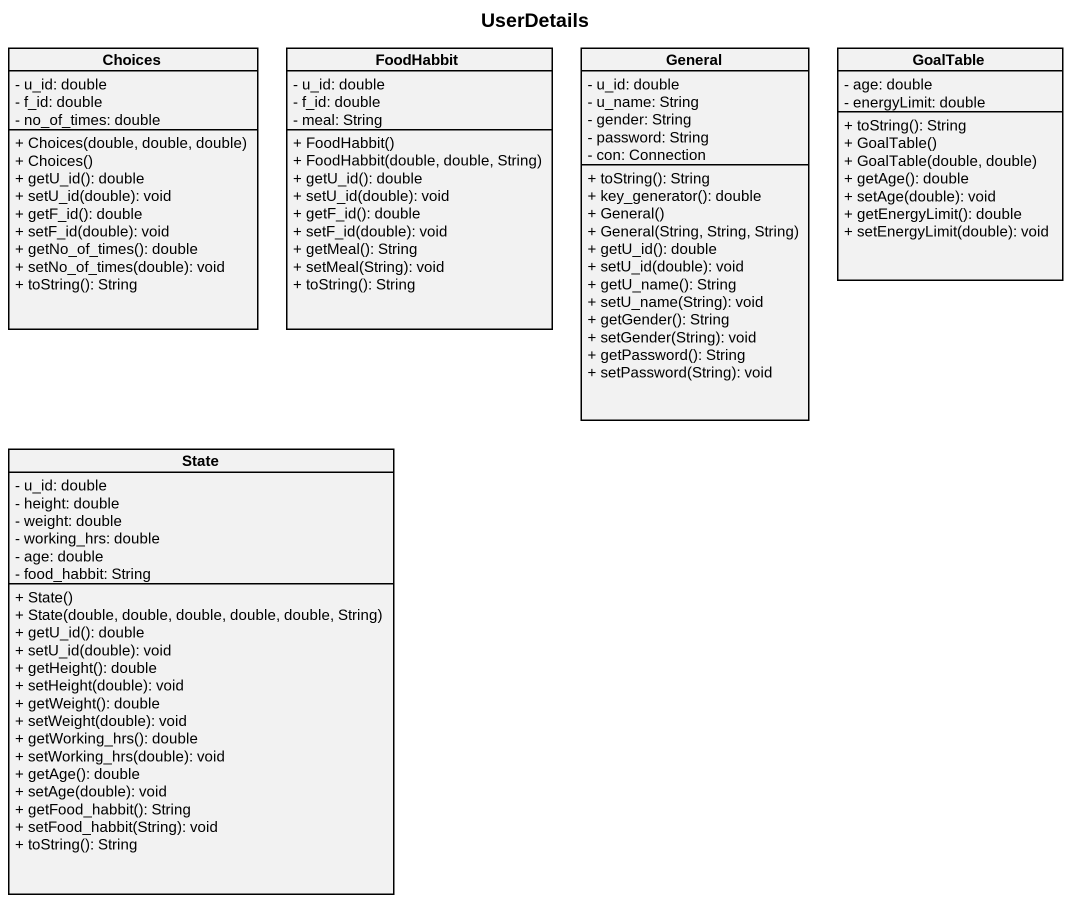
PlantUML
@startuml
title UserDetails
hide circle
hide empty members
skinparam classAttributeIconSize 0
class Choices {
  - u_id: double
  - f_id: double
  - no_of_times: double
  + Choices(double, double, double)
  + Choices()
  + getU_id(): double
  + setU_id(double): void
  + getF_id(): double
  + setF_id(double): void
  + getNo_of_times(): double
  + setNo_of_times(double): void
  + toString(): String
}
class FoodHabbit {
  - u_id: double
  - f_id: double
  - meal: String
  + FoodHabbit()
  + FoodHabbit(double, double, String)
  + getU_id(): double
  + setU_id(double): void
  + getF_id(): double
  + setF_id(double): void
  + getMeal(): String
  + setMeal(String): void
  + toString(): String
}
class General {
  - u_id: double
  - u_name: String
  - gender: String
  - password: String
  - con: Connection
  + toString(): String
  + key_generator(): double
  + General()
  + General(String, String, String)
  + getU_id(): double
  + setU_id(double): void
  + getU_name(): String
  + setU_name(String): void
  + getGender(): String
  + setGender(String): void
  + getPassword(): String
  + setPassword(String): void
}
class GoalTable {
  - age: double
  - energyLimit: double
  + toString(): String
  + GoalTable()
  + GoalTable(double, double)
  + getAge(): double
  + setAge(double): void
  + getEnergyLimit(): double
  + setEnergyLimit(double): void
}
class "State" as State_ {
  - u_id: double
  - height: double
  - weight: double
  - working_hrs: double
  - age: double
  - food_habbit: String
  + State()
  + State(double, double, double, double, double, String)
  + getU_id(): double
  + setU_id(double): void
  + getHeight(): double
  + setHeight(double): void
  + getWeight(): double
  + setWeight(double): void
  + getWorking_hrs(): double
  + setWorking_hrs(double): void
  + getAge(): double
  + setAge(double): void
  + getFood_habbit(): String
  + setFood_habbit(String): void
  + toString(): String
}
@enduml
